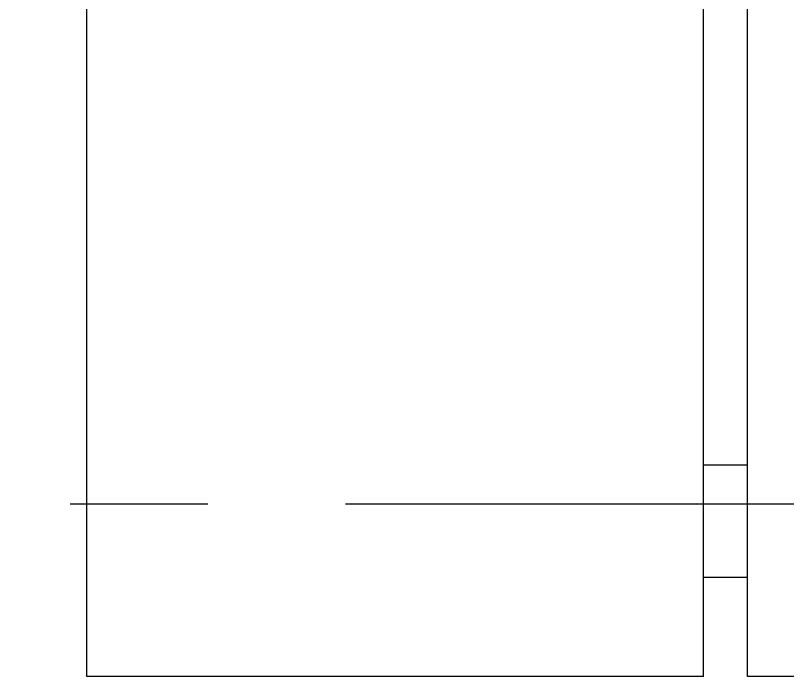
# Model space of a CAD drawing. Header units: millimetres. Extents: x 2519235 to 7246330, y 25937 to 201821.
# Drawn here: x 2726332 to 2728085, y 134060 to 135561 of the extents above; entities that cross this region are included whole.
import ezdxf
from ezdxf.enums import TextEntityAlignment as Align

# ---------------------------------------------------------------- set-up
doc = ezdxf.new("R2010")
doc.units = ezdxf.units.MM
doc.linetypes.add('TA_GL_005.00000', pattern=[13.75, 5, -1.25, 1.25, -1.25, 5])
for name, color, linetype in [('000 - 0_SYM_DWG_GRID-BUBBLE_MAIN_COLOR_1', 7, 'Continuous'), ('000 - 0_SYM_DWG_GRIDLINE_MAIN_COLOR_251', 7, 'Continuous'), ('000 - EXISTING_CANOPY_MAIN_COLOR_1', 7, 'Continuous')]:
    doc.layers.add(name, color=color, linetype=linetype)
doc.styles.add('Arial', font='arial.ttf', dxfattribs={"height": 300})
doc.styles.add('TA', font='', dxfattribs={"height": 4.5})
doc.styles.get('TA').set_extended_font_data('Cordia New')

# ---------------------------------------------------------------- blocks, each defined once
blk = doc.blocks.new('A$C53fc0519')
at = {"layer": '000 - EXISTING_CANOPY_MAIN_COLOR_1', "color": 7}
for p, q in [((11650, -15750), (11650, -13400)), ((10250, -15750), (10250, -13422.1)), ((11750, -15750), (11750, -13422.1)), ((11750, -15270.4), (11650, -15270.4)), ((11750, -15270.4), (11650, -15270.4)), ((11700, -15270.4), (11650, -15270.4)), ((11750, -15525), (11650, -15525)), ((11650, -15750), (10250, -15750)), ((13150, -15750), (11750, -15750))]:
    blk.add_line(p, q, dxfattribs=at)
blk = doc.blocks.new('*U1096')
at = {"layer": '000 - 0_SYM_DWG_GRIDLINE_MAIN_COLOR_251', "color": 7, "linetype": 'ByBlock', "ltscale": 5}
blk.add_line((2, 0), (-866, 0), dxfattribs=at)
at = {"color": 7, "style": 'TA', "flags": 1}
blk.add_attdef('LOCATION', (6, -6), '', height=4.5, rotation=270, dxfattribs=at)
at = {"layer": '000 - 0_SYM_DWG_GRID-BUBBLE_MAIN_COLOR_1', "color": 7, "style": 'Arial'}
blk.add_attdef('GRID-HEAD', text='', height=4, rotation=180, dxfattribs=at).set_placement((22, 0), align=Align.MIDDLE_CENTER)
blk = doc.blocks.new('W-1-PP17-ENT1_REV02_20260415-161303_PP17_ENT1_MAIN_DIMS_PL')
at = {"layer": '000 - 0_SYM_DWG_GRIDLINE_MAIN_COLOR_251', "color": 7, "linetype": 'TA_GL_005.00000', "xscale": 50, "yscale": 50, "zscale": 50, "rotation": 180}
blk.add_blockref('*U1096', (-18300, -15410), dxfattribs=at)
blk = doc.blocks.new('A$C6d15e31b')
at = {"color": 7}
blk.add_blockref('W-1-PP17-ENT1_REV02_20260415-161303_PP17_ENT1_MAIN_DIMS_PL', (0, 0), dxfattribs=at)
at = {"layer": '000 - EXISTING_CANOPY_MAIN_COLOR_1', "color": 7}
blk.add_blockref('A$C53fc0519', (-18300, -52.1), dxfattribs=at)

msp = doc.modelspace()

# ---------------------------------------------------------------- block references
at = {"color": 7}
msp.add_blockref('A$C6d15e31b', (2734544.161, 149862.194), dxfattribs=at)

doc.saveas('drawing.dxf')
